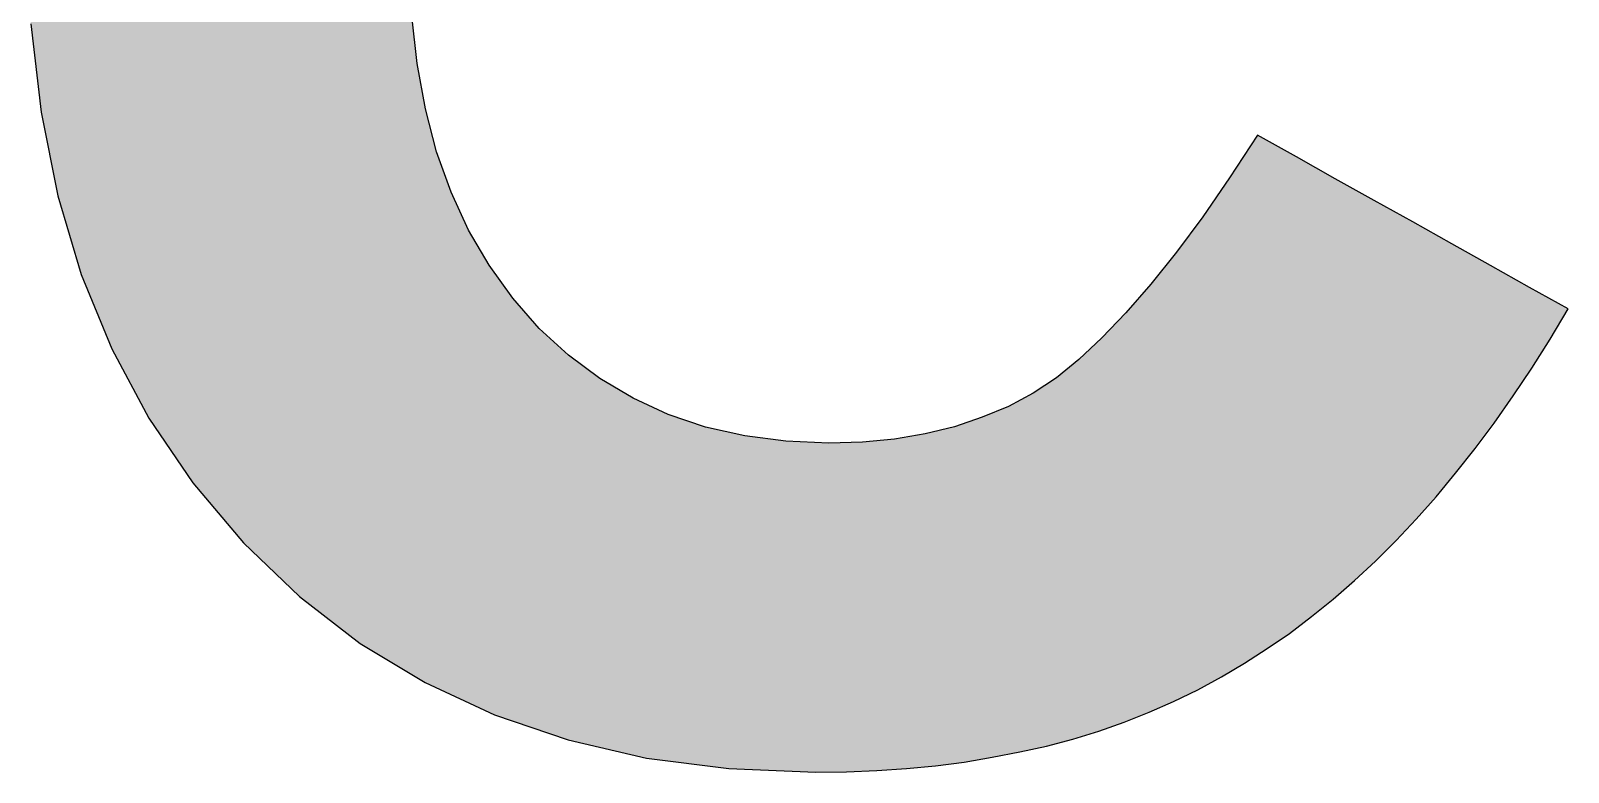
# Model space of a CAD drawing. Extents: x 198.6 to 210.1, y 62.9 to 66.
# Drawn here: x 206.287 to 207.601, y 63.573 to 64.206 of the extents above; entities that cross this region are included whole.
import ezdxf

# ---------------------------------------------------------------- set-up
doc = ezdxf.new("R2010")
doc.units = 0
doc.layers.add('LAYER_1', color=7, linetype='CONTINUOUS')

# ---------------------------------------------------------------- blocks, each defined once
blk = doc.blocks.new('*U6')
at = {"layer": 'LAYER_1', "color": 7}
for points in [[(206.6131, 63.6563), (206.5688, 64.9049), (206.6131, 64.9326)], [(206.5688, 63.6829), (206.561, 64.9001), (206.5688, 64.9049)], [(206.5688, 63.6829), (206.5688, 64.9049), (206.6131, 63.6563)], [(206.561, 63.6889), (206.5171, 64.8651), (206.561, 64.9001)], [(206.561, 63.6889), (206.561, 64.9001), (206.5688, 63.6829)], [(206.5171, 63.7229), (206.5104, 64.8598), (206.5171, 64.8651)], [(206.5171, 63.7229), (206.5171, 64.8651), (206.561, 63.6889)], [(206.5104, 63.7293), (206.4691, 64.819), (206.5104, 64.8598)], [(206.5104, 63.7293), (206.5104, 64.8598), (206.5171, 63.7229)], [(206.4635, 63.7753), (206.4258, 64.7672), (206.4635, 64.8136)], [(206.4691, 63.7687), (206.4635, 64.8136), (206.4691, 64.819)], [(206.4635, 63.7753), (206.4635, 64.8136), (206.4691, 63.7687)], [(206.4691, 63.7687), (206.4691, 64.819), (206.5104, 63.7293)], [(206.4215, 63.8264), (206.3884, 64.7109), (206.4215, 64.7619)], [(206.4258, 63.82), (206.4215, 64.7619), (206.4258, 64.7672)], [(206.4215, 63.8264), (206.4215, 64.7619), (206.4258, 63.82)], [(206.4258, 63.82), (206.4258, 64.7672), (206.4635, 63.7753)], [(206.3853, 63.881), (206.3567, 64.6509), (206.3853, 64.7061)], [(206.3884, 63.8752), (206.3853, 64.7061), (206.3884, 64.7109)], [(206.3853, 63.881), (206.3853, 64.7061), (206.3884, 63.8752)], [(206.3884, 63.8752), (206.3884, 64.7109), (206.4215, 63.8264)], [(206.3545, 63.9399), (206.3307, 64.5866), (206.3545, 64.6465)], [(206.3567, 63.9344), (206.3545, 64.6465), (206.3567, 64.6509)], [(206.3545, 63.9399), (206.3545, 64.6465), (206.3567, 63.9344)], [(206.3567, 63.9344), (206.3567, 64.6509), (206.3853, 63.881)], [(206.3294, 64.0024), (206.3106, 64.5183), (206.3294, 64.5831)], [(206.3307, 63.9978), (206.3294, 64.5831), (206.3307, 64.5866)], [(206.3294, 64.0024), (206.3294, 64.5831), (206.3307, 63.9978)], [(206.3307, 63.9978), (206.3307, 64.5866), (206.3545, 63.9399)], [(206.3099, 64.0684), (206.2963, 64.4467), (206.3099, 64.516)], [(206.3106, 64.065), (206.3099, 64.516), (206.3106, 64.5183)], [(206.3099, 64.0684), (206.3099, 64.516), (206.3106, 64.065)], [(206.3106, 64.065), (206.3106, 64.5183), (206.3294, 64.0024)], [(206.2959, 64.1393), (206.2875, 64.3699), (206.2959, 64.445)], [(206.2963, 64.1363), (206.2959, 64.445), (206.2963, 64.4467)], [(206.2959, 64.1393), (206.2959, 64.445), (206.2963, 64.1363)], [(206.2963, 64.1363), (206.2963, 64.4467), (206.3099, 64.0684)], [(206.2875, 64.2118), (206.2875, 64.3699), (206.2959, 64.1393)], [(206.6131, 63.6563), (206.6131, 64.2186), (206.6151, 63.655)], [(206.6151, 63.655), (206.6151, 64.1997), (206.6175, 63.6536)], [(206.6175, 63.6536), (206.6175, 64.1777), (206.6243, 63.6495)], [(206.6243, 63.6495), (206.6243, 64.1409), (206.6246, 63.6494)], [(206.6246, 63.6494), (206.6246, 64.1391), (206.6339, 63.645)], [(207.3353, 63.6732), (207.3241, 64.0995), (207.3353, 64.1167)], [(206.6339, 63.645), (206.6339, 64.1039), (206.6342, 63.6449)], [(206.6342, 63.6449), (206.6342, 64.1025), (206.638, 63.6431)], [(206.638, 63.6431), (206.638, 64.0919), (206.6425, 63.641)], [(207.3241, 63.6661), (207.3115, 64.0802), (207.3241, 64.0995)], [(206.6425, 63.641), (206.6425, 64.0793), (206.6465, 63.6392)], [(207.3115, 63.6586), (207.3045, 64.07), (207.3115, 64.0802)], [(206.6465, 63.6392), (206.6465, 64.0681), (206.6475, 63.6387)], [(206.6475, 63.6387), (206.6475, 64.0659), (206.6528, 63.6362)], [(207.3045, 63.6543), (207.2885, 64.0471), (207.3045, 64.07)], [(206.6528, 63.6362), (206.6528, 64.0543), (206.6542, 63.6356)], [(206.6542, 63.6356), (206.6542, 64.0513), (206.6587, 63.6335)], [(206.6587, 63.6335), (206.6587, 64.0417), (206.6615, 63.6322)], [(206.6615, 63.6322), (206.6615, 64.0357), (206.6649, 63.6306)], [(207.2843, 63.6433), (207.2661, 64.0168), (207.2843, 64.0415)], [(207.2885, 63.6456), (207.2843, 64.0415), (207.2885, 64.0471)], [(206.6649, 63.6306), (206.6649, 64.0298), (206.6716, 63.6275)], [(206.6716, 63.6275), (206.6716, 64.0184), (206.6727, 63.627)], [(206.6727, 63.627), (206.6727, 64.0166), (206.6732, 63.6268)], [(206.6732, 63.6268), (206.6732, 64.0157), (206.6787, 63.6242)], [(207.2637, 63.6333), (207.2442, 63.9895), (207.2637, 64.0138)], [(207.2661, 63.6345), (207.2637, 64.0138), (207.2661, 64.0168)], [(206.6787, 63.6242), (206.6787, 64.0063), (206.679, 63.624)], [(206.679, 63.624), (206.679, 64.0057), (206.6835, 63.622)], [(206.6835, 63.622), (206.6835, 63.9995), (206.6863, 63.621)], [(206.6863, 63.621), (206.6863, 63.9956), (206.694, 63.6184)], [(206.694, 63.6184), (206.694, 63.9847), (206.6954, 63.6179)], [(206.6954, 63.6179), (206.6954, 63.9828), (206.6992, 63.6166)], [(207.2428, 63.6244), (207.223, 63.9651), (207.2428, 63.988)], [(207.2442, 63.625), (207.2428, 63.988), (207.2442, 63.9895)], [(206.6992, 63.6166), (206.6992, 63.9775), (206.7025, 63.6155)], [(206.7025, 63.6155), (206.7025, 63.9738), (206.7111, 63.6126)], [(206.7111, 63.6126), (206.7111, 63.964), (206.7112, 63.6126)], [(206.7112, 63.6126), (206.7112, 63.9638), (206.72, 63.6096)], [(207.2215, 63.6158), (207.2025, 63.9437), (207.2215, 63.9635)], [(207.223, 63.6164), (207.2215, 63.9635), (207.223, 63.9651)], [(206.72, 63.6096), (206.72, 63.9538), (206.7219, 63.6089)], [(206.7219, 63.6089), (206.7219, 63.9517), (206.7293, 63.6064)], [(206.7293, 63.6064), (206.7293, 63.9449), (206.7347, 63.6046)], [(207.2025, 63.6091), (207.1998, 63.9411), (207.2025, 63.9437)], [(206.7347, 63.6046), (206.7347, 63.94), (206.7367, 63.6039)], [(206.7367, 63.6039), (206.7367, 63.9382), (206.7391, 63.6031)], [(206.7391, 63.6031), (206.7391, 63.936), (206.7466, 63.6006)], [(207.1998, 63.6082), (207.1827, 63.9251), (207.1998, 63.9411)], [(206.7466, 63.6006), (206.7466, 63.9292), (206.7469, 63.6005)], [(206.7469, 63.6005), (206.7469, 63.9289), (206.7493, 63.6)], [(206.7493, 63.6), (206.7493, 63.9271), (206.7498, 63.5998)], [(206.7498, 63.5998), (206.7498, 63.9267), (206.7596, 63.5976)], [(206.7596, 63.5976), (206.7596, 63.9194), (206.7705, 63.595)], [(207.1777, 63.6013), (207.1636, 63.9096), (207.1777, 63.9211)], [(207.1827, 63.6028), (207.1777, 63.9211), (207.1827, 63.9251)], [(206.7705, 63.595), (206.7705, 63.9113), (206.7736, 63.5943)], [(206.7736, 63.5943), (206.7736, 63.9089), (206.7779, 63.5933)], [(206.7779, 63.5933), (206.7779, 63.9064), (206.7815, 63.5925)], [(206.7815, 63.5925), (206.7815, 63.9042), (206.7884, 63.5909)], [(207.1551, 63.5954), (207.1436, 63.8965), (207.1551, 63.9041)], [(207.1636, 63.5976), (207.1551, 63.9041), (207.1636, 63.9096)], [(206.7884, 63.5909), (206.7884, 63.9001), (206.7927, 63.5899)], [(206.7927, 63.5899), (206.7927, 63.8976), (206.8, 63.5882)], [(206.8, 63.5882), (206.8, 63.8933), (206.802, 63.5877)], [(206.802, 63.5877), (206.802, 63.8921), (206.8043, 63.5872)], [(206.8043, 63.5872), (206.8043, 63.891), (206.8134, 63.5851)], [(207.1436, 63.5928), (207.1322, 63.8904), (207.1436, 63.8965)], [(206.8134, 63.5851), (206.8134, 63.8868), (206.8161, 63.5847)], [(206.8161, 63.5847), (206.8161, 63.8856), (206.8191, 63.5844)], [(206.8191, 63.5844), (206.8191, 63.8842), (206.827, 63.5834)], [(206.827, 63.5834), (206.827, 63.8806), (206.8284, 63.5832)], [(206.8284, 63.5832), (206.8284, 63.8799), (206.832, 63.5827)], [(206.832, 63.5827), (206.832, 63.8783), (206.8408, 63.5816)], [(207.1088, 63.5858), (207.1002, 63.8759), (207.1088, 63.8794)], [(207.1226, 63.5884), (207.1088, 63.8794), (207.1226, 63.8852)], [(207.1322, 63.5903), (207.1226, 63.8852), (207.1322, 63.8904)], [(206.8408, 63.5816), (206.8408, 63.8753), (206.8528, 63.5801)], [(206.8528, 63.5801), (206.8528, 63.8713), (206.8604, 63.5791)], [(206.8604, 63.5791), (206.8604, 63.8687), (206.8639, 63.5787)], [(206.8639, 63.5787), (206.8639, 63.8676), (206.8651, 63.5785)], [(206.8651, 63.5785), (206.8651, 63.8673), (206.8656, 63.5785)], [(206.8656, 63.5785), (206.8656, 63.8672), (206.8689, 63.578)], [(206.8689, 63.578), (206.8689, 63.8665), (206.8775, 63.5769)], [(206.8775, 63.5769), (206.8775, 63.8645), (206.8838, 63.5761)], [(207.0766, 63.5806), (207.0604, 63.8639), (207.0766, 63.8679)], [(207.0849, 63.5816), (207.0766, 63.8679), (207.0849, 63.8707)], [(207.1002, 63.5843), (207.0849, 63.8707), (207.1002, 63.8759)], [(206.8838, 63.5761), (206.8838, 63.8631), (206.8902, 63.5759)], [(206.8902, 63.5759), (206.8902, 63.8616), (206.8973, 63.5756)], [(206.8973, 63.5756), (206.8973, 63.86), (206.9016, 63.5754)], [(206.9016, 63.5754), (206.9016, 63.8595), (206.903, 63.5753)], [(206.903, 63.5753), (206.903, 63.8593), (206.9042, 63.5753)], [(206.9042, 63.5753), (206.9042, 63.8591), (206.9161, 63.5748)], [(206.9161, 63.5748), (206.9161, 63.8576), (206.9293, 63.5742)], [(206.9293, 63.5742), (206.9293, 63.8559), (206.9324, 63.5741)], [(206.9324, 63.5741), (206.9324, 63.8555), (206.9414, 63.5737)], [(206.9414, 63.5737), (206.9414, 63.8551), (206.9415, 63.5737)], [(206.9415, 63.5737), (206.9415, 63.8551), (206.9417, 63.5737)], [(206.9417, 63.5737), (206.9417, 63.8551), (206.9419, 63.5737)], [(206.9419, 63.5737), (206.9419, 63.8551), (206.9421, 63.5737)], [(206.9421, 63.5737), (206.9421, 63.8551), (206.9422, 63.5737)], [(206.9422, 63.5737), (206.9422, 63.8551), (206.9424, 63.5737)], [(206.9424, 63.5737), (206.9424, 63.8551), (206.9426, 63.5737)], [(206.9426, 63.5737), (206.9426, 63.8551), (206.9428, 63.5737)], [(206.9428, 63.5737), (206.9428, 63.8551), (206.9581, 63.573)], [(206.9844, 63.5734), (206.9693, 63.8538), (206.9844, 63.8544)], [(206.998, 63.5739), (206.9844, 63.8544), (206.998, 63.8548)], [(207.0103, 63.5744), (206.998, 63.8548), (207.0103, 63.8559)], [(207.0254, 63.5754), (207.0103, 63.8559), (207.0254, 63.8573)], [(207.0356, 63.5761), (207.0254, 63.8573), (207.0356, 63.859)], [(207.0516, 63.5777), (207.0356, 63.859), (207.0516, 63.8617)], [(207.0604, 63.5785), (207.0516, 63.8617), (207.0604, 63.8639)]]:
    blk.add_solid(points, dxfattribs=at)
at = {"layer": 'LAYER_1', "color": 7, "extrusion": (0, 0, -1)}
for points in [[(-206.6151, 63.655), (-206.6131, 64.2186), (-206.6151, 64.1997)], [(-206.6175, 63.6536), (-206.6151, 64.1997), (-206.6175, 64.1777)], [(-206.6243, 63.6495), (-206.6175, 64.1777), (-206.6243, 64.1409)], [(-206.6246, 63.6494), (-206.6243, 64.1409), (-206.6246, 64.1391)], [(-206.6339, 63.645), (-206.6246, 64.1391), (-206.6339, 64.1039)], [(-207.3353, 63.6732), (-207.3353, 64.1167), (-207.3436, 63.6785)], [(-207.3436, 63.6785), (-207.3353, 64.1167), (-207.3436, 64.112)], [(-206.6342, 63.6449), (-206.6339, 64.1039), (-206.6342, 64.1025)], [(-206.638, 63.6431), (-206.6342, 64.1025), (-206.638, 64.0919)], [(-207.3436, 63.6785), (-207.3436, 64.112), (-207.3627, 63.6915)], [(-207.3627, 63.6915), (-207.3436, 64.112), (-207.3627, 64.1013)], [(-207.3627, 63.6915), (-207.3627, 64.1013), (-207.3686, 63.6961)], [(-207.3686, 63.6961), (-207.3627, 64.1013), (-207.3686, 64.0981)], [(-206.6425, 63.641), (-206.638, 64.0919), (-206.6425, 64.0793)], [(-207.3241, 63.6661), (-207.3241, 64.0995), (-207.3353, 63.6732)], [(-207.3686, 63.6961), (-207.3686, 64.0981), (-207.3815, 63.706)], [(-207.3815, 63.706), (-207.3686, 64.0981), (-207.3815, 64.0908)], [(-207.3815, 63.706), (-207.3815, 64.0908), (-207.3999, 63.7208)], [(-207.3999, 63.7208), (-207.3815, 64.0908), (-207.3999, 64.0805)], [(-206.6465, 63.6392), (-206.6425, 64.0793), (-206.6465, 64.0681)], [(-207.3115, 63.6586), (-207.3115, 64.0802), (-207.3241, 63.6661)], [(-207.3999, 63.7208), (-207.3999, 64.0805), (-207.4018, 63.7225)], [(-207.4018, 63.7225), (-207.3999, 64.0805), (-207.4018, 64.0795)], [(-207.4018, 63.7225), (-207.4018, 64.0795), (-207.4182, 63.7367)], [(-207.4182, 63.7367), (-207.4018, 64.0795), (-207.4182, 64.0703)], [(-206.6475, 63.6387), (-206.6465, 64.0681), (-206.6475, 64.0659)], [(-206.6528, 63.6362), (-206.6475, 64.0659), (-206.6528, 64.0543)], [(-207.3045, 63.6543), (-207.3045, 64.07), (-207.3115, 63.6586)], [(-207.4182, 63.7367), (-207.4182, 64.0703), (-207.4349, 63.7521)], [(-207.4349, 63.7521), (-207.4182, 64.0703), (-207.4349, 64.0609)], [(-206.6542, 63.6356), (-206.6528, 64.0543), (-206.6542, 64.0513)], [(-206.6587, 63.6335), (-206.6542, 64.0513), (-206.6587, 64.0417)], [(-207.4349, 63.7521), (-207.4349, 64.0609), (-207.4361, 63.7532)], [(-207.4361, 63.7532), (-207.4349, 64.0609), (-207.4361, 64.0602)], [(-207.4361, 63.7532), (-207.4361, 64.0602), (-207.4537, 63.7708)], [(-207.4537, 63.7708), (-207.4361, 64.0602), (-207.4537, 64.0505)], [(-207.4537, 63.7708), (-207.4537, 64.0505), (-207.4681, 63.7861)], [(-207.4681, 63.7861), (-207.4537, 64.0505), (-207.4681, 64.0426)], [(-206.6615, 63.6322), (-206.6587, 64.0417), (-206.6615, 64.0357)], [(-206.6649, 63.6306), (-206.6615, 64.0357), (-206.6649, 64.0298)], [(-207.2843, 63.6433), (-207.2843, 64.0415), (-207.2885, 63.6456)], [(-207.2885, 63.6456), (-207.2885, 64.0471), (-207.3045, 63.6543)], [(-207.4681, 63.7861), (-207.4681, 64.0426), (-207.4709, 63.789)], [(-207.4709, 63.789), (-207.4681, 64.0426), (-207.4709, 64.0411)], [(-207.4709, 63.789), (-207.4709, 64.0411), (-207.4879, 63.808)], [(-207.4879, 63.808), (-207.4709, 64.0411), (-207.4879, 64.0315)], [(-206.6716, 63.6275), (-206.6649, 64.0298), (-206.6716, 64.0184)], [(-207.4879, 63.808), (-207.4879, 64.0315), (-207.5014, 63.8243)], [(-207.5014, 63.8243), (-207.4879, 64.0315), (-207.5014, 64.024)], [(-207.5014, 63.8243), (-207.5014, 64.024), (-207.5046, 63.8283)], [(-207.5046, 63.8283), (-207.5014, 64.024), (-207.5046, 64.0222)], [(-207.5046, 63.8283), (-207.5046, 64.0222), (-207.5212, 63.8493)], [(-207.5212, 63.8493), (-207.5046, 64.0222), (-207.5212, 64.0129)], [(-206.6727, 63.627), (-206.6716, 64.0184), (-206.6727, 64.0166)], [(-206.6732, 63.6268), (-206.6727, 64.0166), (-206.6732, 64.0157)], [(-206.6787, 63.6242), (-206.6732, 64.0157), (-206.6787, 64.0063)], [(-207.2637, 63.6333), (-207.2637, 64.0138), (-207.2661, 63.6345)], [(-207.2661, 63.6345), (-207.2661, 64.0168), (-207.2843, 63.6433)], [(-207.5212, 63.8493), (-207.5212, 64.0129), (-207.5344, 63.8669)], [(-207.5344, 63.8669), (-207.5212, 64.0129), (-207.5344, 64.0054)], [(-206.679, 63.624), (-206.6787, 64.0063), (-206.679, 64.0057)], [(-206.6835, 63.622), (-206.679, 64.0057), (-206.6835, 63.9995)], [(-206.6863, 63.621), (-206.6835, 63.9995), (-206.6863, 63.9956)], [(-207.5344, 63.8669), (-207.5344, 64.0054), (-207.5375, 63.871)], [(-207.5375, 63.871), (-207.5344, 64.0054), (-207.5375, 64.0037)], [(-207.5375, 63.871), (-207.5375, 64.0037), (-207.5537, 63.8941)], [(-207.5537, 63.8941), (-207.5375, 64.0037), (-207.5537, 63.9946)], [(-206.694, 63.6184), (-206.6863, 63.9956), (-206.694, 63.9847)], [(-206.6954, 63.6179), (-206.694, 63.9847), (-206.6954, 63.9828)], [(-206.6992, 63.6166), (-206.6954, 63.9828), (-206.6992, 63.9775)], [(-207.2428, 63.6244), (-207.2428, 63.988), (-207.2442, 63.625)], [(-207.2442, 63.625), (-207.2442, 63.9895), (-207.2637, 63.6333)], [(-207.5537, 63.8941), (-207.5537, 63.9946), (-207.5677, 63.915)], [(-207.5677, 63.915), (-207.5537, 63.9946), (-207.5677, 63.9868)], [(-207.5677, 63.915), (-207.5677, 63.9868), (-207.5696, 63.9179)], [(-207.5696, 63.9179), (-207.5677, 63.9868), (-207.5696, 63.9857)], [(-207.5696, 63.9179), (-207.5696, 63.9857), (-207.5854, 63.9427)], [(-207.5854, 63.9427), (-207.5696, 63.9857), (-207.5854, 63.977)], [(-206.7025, 63.6155), (-206.6992, 63.9775), (-206.7025, 63.9738)], [(-206.7111, 63.6126), (-206.7025, 63.9738), (-206.7111, 63.964)], [(-207.5854, 63.9427), (-207.5854, 63.977), (-207.6008, 63.9685)], [(-206.7112, 63.6126), (-206.7111, 63.964), (-206.7112, 63.9638)], [(-206.72, 63.6096), (-206.7112, 63.9638), (-206.72, 63.9538)], [(-207.2215, 63.6158), (-207.2215, 63.9635), (-207.223, 63.6164)], [(-207.223, 63.6164), (-207.223, 63.9651), (-207.2428, 63.6244)], [(-206.7219, 63.6089), (-206.72, 63.9538), (-206.7219, 63.9517)], [(-206.7293, 63.6064), (-206.7219, 63.9517), (-206.7293, 63.9449)], [(-206.7347, 63.6046), (-206.7293, 63.9449), (-206.7347, 63.94)], [(-207.2025, 63.6091), (-207.2025, 63.9437), (-207.2215, 63.6158)], [(-206.7367, 63.6039), (-206.7347, 63.94), (-206.7367, 63.9382)], [(-206.7391, 63.6031), (-206.7367, 63.9382), (-206.7391, 63.936)], [(-206.7466, 63.6006), (-206.7391, 63.936), (-206.7466, 63.9292)], [(-207.1998, 63.6082), (-207.1998, 63.9411), (-207.2025, 63.6091)], [(-206.7469, 63.6005), (-206.7466, 63.9292), (-206.7469, 63.9289)], [(-206.7493, 63.6), (-206.7469, 63.9289), (-206.7493, 63.9271)], [(-206.7498, 63.5998), (-206.7493, 63.9271), (-206.7498, 63.9267)], [(-206.7596, 63.5976), (-206.7498, 63.9267), (-206.7596, 63.9194)], [(-206.7705, 63.595), (-206.7596, 63.9194), (-206.7705, 63.9113)], [(-207.1777, 63.6013), (-207.1777, 63.9211), (-207.1827, 63.6028)], [(-207.1827, 63.6028), (-207.1827, 63.9251), (-207.1998, 63.6082)], [(-206.7736, 63.5943), (-206.7705, 63.9113), (-206.7736, 63.9089)], [(-206.7779, 63.5933), (-206.7736, 63.9089), (-206.7779, 63.9064)], [(-206.7815, 63.5925), (-206.7779, 63.9064), (-206.7815, 63.9042)], [(-206.7884, 63.5909), (-206.7815, 63.9042), (-206.7884, 63.9001)], [(-207.1551, 63.5954), (-207.1551, 63.9041), (-207.1636, 63.5976)], [(-207.1636, 63.5976), (-207.1636, 63.9096), (-207.1777, 63.6013)], [(-206.7927, 63.5899), (-206.7884, 63.9001), (-206.7927, 63.8976)], [(-206.8, 63.5882), (-206.7927, 63.8976), (-206.8, 63.8933)], [(-206.802, 63.5877), (-206.8, 63.8933), (-206.802, 63.8921)], [(-206.8043, 63.5872), (-206.802, 63.8921), (-206.8043, 63.891)], [(-206.8134, 63.5851), (-206.8043, 63.891), (-206.8134, 63.8868)], [(-207.1436, 63.5928), (-207.1436, 63.8965), (-207.1551, 63.5954)], [(-206.8161, 63.5847), (-206.8134, 63.8868), (-206.8161, 63.8856)], [(-206.8191, 63.5844), (-206.8161, 63.8856), (-206.8191, 63.8842)], [(-206.827, 63.5834), (-206.8191, 63.8842), (-206.827, 63.8806)], [(-206.8284, 63.5832), (-206.827, 63.8806), (-206.8284, 63.8799)], [(-206.832, 63.5827), (-206.8284, 63.8799), (-206.832, 63.8783)], [(-206.8408, 63.5816), (-206.832, 63.8783), (-206.8408, 63.8753)], [(-207.1088, 63.5858), (-207.1088, 63.8794), (-207.1226, 63.5884)], [(-207.1226, 63.5884), (-207.1226, 63.8852), (-207.1322, 63.5903)], [(-207.1322, 63.5903), (-207.1322, 63.8904), (-207.1436, 63.5928)], [(-206.8528, 63.5801), (-206.8408, 63.8753), (-206.8528, 63.8713)], [(-206.8604, 63.5791), (-206.8528, 63.8713), (-206.8604, 63.8687)], [(-206.8639, 63.5787), (-206.8604, 63.8687), (-206.8639, 63.8676)], [(-206.8651, 63.5785), (-206.8639, 63.8676), (-206.8651, 63.8673)], [(-206.8656, 63.5785), (-206.8651, 63.8673), (-206.8656, 63.8672)], [(-206.8689, 63.578), (-206.8656, 63.8672), (-206.8689, 63.8665)], [(-206.8775, 63.5769), (-206.8689, 63.8665), (-206.8775, 63.8645)], [(-206.8838, 63.5761), (-206.8775, 63.8645), (-206.8838, 63.8631)], [(-207.0766, 63.5806), (-207.0766, 63.8679), (-207.0849, 63.5816)], [(-207.0849, 63.5816), (-207.0849, 63.8707), (-207.1002, 63.5843)], [(-207.1002, 63.5843), (-207.1002, 63.8759), (-207.1088, 63.5858)], [(-206.8902, 63.5759), (-206.8838, 63.8631), (-206.8902, 63.8616)], [(-206.8973, 63.5756), (-206.8902, 63.8616), (-206.8973, 63.86)], [(-206.9016, 63.5754), (-206.8973, 63.86), (-206.9016, 63.8595)], [(-206.903, 63.5753), (-206.9016, 63.8595), (-206.903, 63.8593)], [(-206.9042, 63.5753), (-206.903, 63.8593), (-206.9042, 63.8591)], [(-206.9161, 63.5748), (-206.9042, 63.8591), (-206.9161, 63.8576)], [(-206.9293, 63.5742), (-206.9161, 63.8576), (-206.9293, 63.8559)], [(-206.9324, 63.5741), (-206.9293, 63.8559), (-206.9324, 63.8555)], [(-206.9414, 63.5737), (-206.9324, 63.8555), (-206.9414, 63.8551)], [(-206.9415, 63.5737), (-206.9414, 63.8551), (-206.9415, 63.8551)], [(-206.9417, 63.5737), (-206.9415, 63.8551), (-206.9417, 63.8551)], [(-206.9419, 63.5737), (-206.9417, 63.8551), (-206.9419, 63.8551)], [(-206.9421, 63.5737), (-206.9419, 63.8551), (-206.9421, 63.8551)], [(-206.9422, 63.5737), (-206.9421, 63.8551), (-206.9422, 63.8551)], [(-206.9424, 63.5737), (-206.9422, 63.8551), (-206.9424, 63.8551)], [(-206.9426, 63.5737), (-206.9424, 63.8551), (-206.9426, 63.8551)], [(-206.9428, 63.5737), (-206.9426, 63.8551), (-206.9428, 63.8551)], [(-206.9581, 63.573), (-206.9428, 63.8551), (-206.9581, 63.8543)], [(-206.9581, 63.573), (-206.9581, 63.8543), (-206.9693, 63.5732)], [(-206.9693, 63.5732), (-206.9581, 63.8543), (-206.9693, 63.8538)], [(-206.9693, 63.5732), (-206.9693, 63.8538), (-206.9844, 63.5734)], [(-206.9844, 63.5734), (-206.9844, 63.8544), (-206.998, 63.5739)], [(-206.998, 63.5739), (-206.998, 63.8548), (-207.0103, 63.5744)], [(-207.0103, 63.5744), (-207.0103, 63.8559), (-207.0254, 63.5754)], [(-207.0254, 63.5754), (-207.0254, 63.8573), (-207.0356, 63.5761)], [(-207.0356, 63.5761), (-207.0356, 63.859), (-207.0516, 63.5777)], [(-207.0516, 63.5777), (-207.0516, 63.8617), (-207.0604, 63.5785)], [(-207.0604, 63.5785), (-207.0604, 63.8639), (-207.0766, 63.5806)]]:
    blk.add_solid(points, dxfattribs=at)

msp = doc.modelspace()

# ---------------------------------------------------------------- linework, layer by layer
at = {"layer": 'LAYER_1'}
for points in [[(206.2875, 64.2118), (206.2963, 64.1363), (206.3106, 64.065), (206.3307, 63.9978), (206.3567, 63.9344), (206.3884, 63.8752), (206.4258, 63.82), (206.4691, 63.7687), (206.5171, 63.7229), (206.5688, 63.6829), (206.6243, 63.6495), (206.6835, 63.622), (206.7466, 63.6006), (206.8134, 63.5851), (206.8838, 63.5761), (206.9581, 63.573), (206.9844, 63.5734), (207.0103, 63.5744), (207.0356, 63.5761), (207.0604, 63.5785), (207.0849, 63.5816), (207.1088, 63.5858), (207.1322, 63.5903), (207.1551, 63.5954), (207.1777, 63.6013), (207.1998, 63.6082), (207.2215, 63.6158), (207.2428, 63.6244), (207.2637, 63.6333), (207.2843, 63.6433), (207.3045, 63.6543), (207.3241, 63.6661), (207.3436, 63.6785), (207.3627, 63.6915), (207.3815, 63.706), (207.3999, 63.7208), (207.4182, 63.7367), (207.4361, 63.7532), (207.4537, 63.7708), (207.4709, 63.789), (207.4879, 63.808), (207.5046, 63.8283), (207.5212, 63.8493), (207.5375, 63.871), (207.5537, 63.8941), (207.5696, 63.9179), (207.5854, 63.9427), (207.6008, 63.9685), (207.5677, 63.9868), (207.5344, 64.0054), (207.5014, 64.024), (207.4681, 64.0426), (207.4349, 64.0609), (207.4018, 64.0795), (207.3686, 64.0981), (207.3353, 64.1167), (207.3115, 64.0802), (207.2885, 64.0471), (207.2661, 64.0168), (207.2442, 63.9895), (207.223, 63.9651), (207.2025, 63.9437), (207.1827, 63.9251), (207.1636, 63.9096), (207.1636, 63.9096)], [(207.1636, 63.9096), (207.1436, 63.8965), (207.1226, 63.8852), (207.1002, 63.8759), (207.0766, 63.8679), (207.0516, 63.8617), (207.0254, 63.8573), (206.998, 63.8548), (206.9693, 63.8538), (206.9324, 63.8555), (206.8973, 63.86), (206.8639, 63.8676), (206.832, 63.8783), (206.802, 63.8921), (206.7736, 63.9089), (206.7469, 63.9289), (206.7219, 63.9517), (206.6992, 63.9775), (206.679, 64.0057), (206.6615, 64.0357), (206.6465, 64.0681), (206.6342, 64.1025), (206.6246, 64.1391), (206.6175, 64.1777), (206.6131, 64.2186)]]:
    msp.add_lwpolyline(points, dxfattribs=at)

# ---------------------------------------------------------------- block references
at = {"layer": 'LAYER_1', "color": 7}
msp.add_blockref('*U6', (0, 0), dxfattribs=at)

doc.saveas('drawing.dxf')
